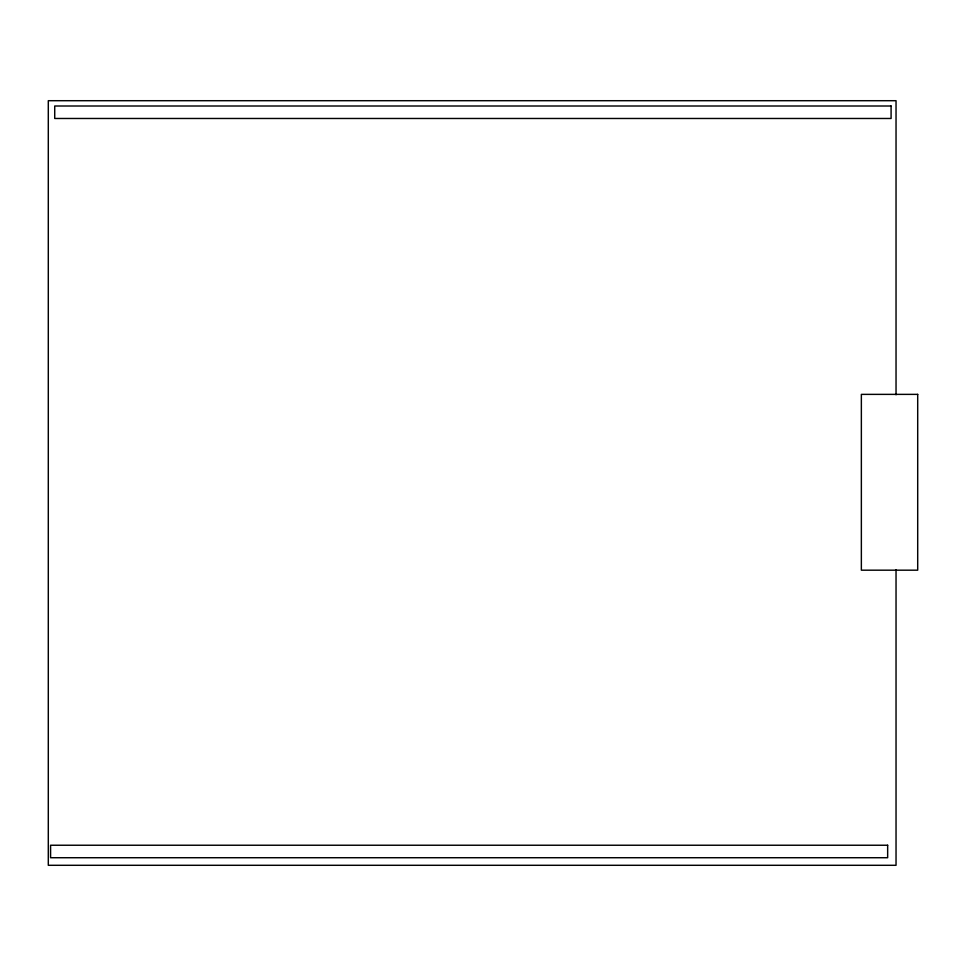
<?xml version="1.0" encoding="UTF-8"?>
<svg xmlns="http://www.w3.org/2000/svg" width="966" height="966" viewBox="0 0 966 966"><rect width="100%" height="100%" fill="white"/><g stroke="black" fill="none" stroke-linecap="round" stroke-linejoin="round"><path stroke-width="1.45" d="M896.037 394.78L896.037 100.706L48.3 100.706L48.3 865.295L896.037 865.295L896.037 569.711M891.087 106.006L54.724 106.006L54.724 118.48L891.087 118.48L891.087 106.006M917.7 394.37L861.358 394.37L861.358 570.182L917.7 570.182L917.7 394.37M887.657 845.238L50.582 845.238L50.582 857.723L887.657 857.723L887.657 845.238"/></g></svg>
